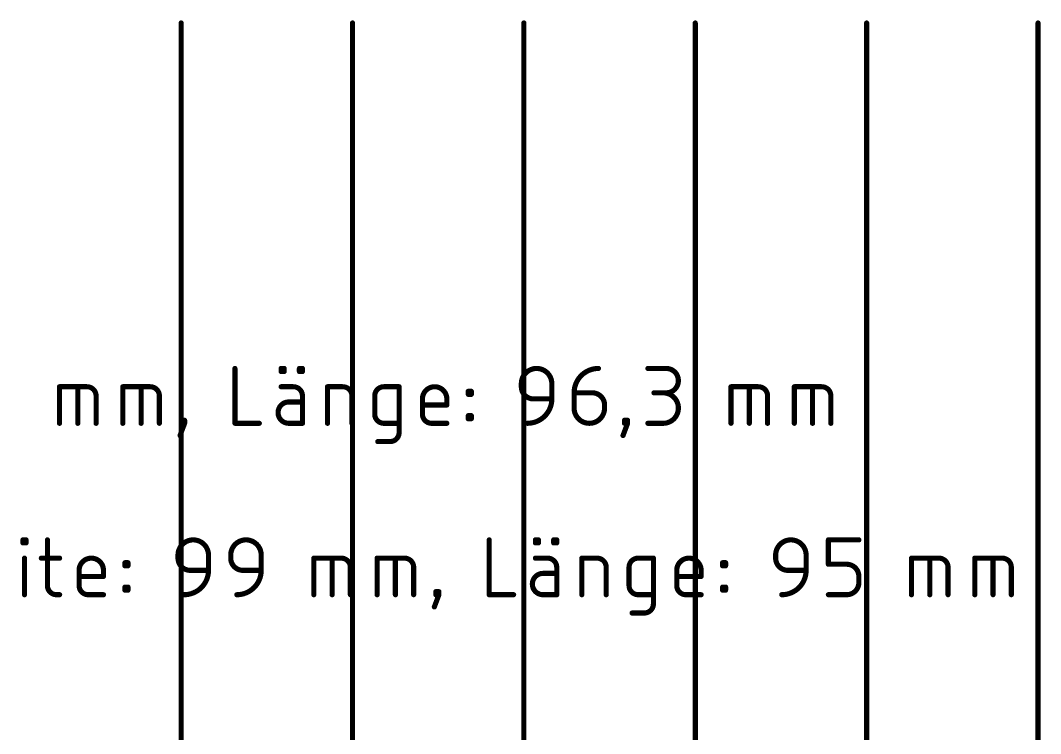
# Model space of a CAD drawing. Extents: x 0 to 95, y -1 to 127.
# Drawn here: x 28.26 to 58.5, y 105.96 to 127.1 of the extents above; entities that cross this region are included whole.
import ezdxf

# ---------------------------------------------------------------- set-up
doc = ezdxf.new("R2010")
doc.units = 0
doc.layers.add('21', color=253, linetype='CONTINUOUS')

msp = doc.modelspace()

# ---------------------------------------------------------------- linework, layer by layer
at = {"layer": '21', "const_width": 0.1524}
for points in [[(33.02, 127.02), (33.02, 85.11)], [(38.1, 127.02), (38.1, 85.11)], [(43.18, 127.02), (43.18, 85.11)], [(48.26, 127.02), (48.26, 85.11)], [(53.34, 127.02), (53.34, 85.11)], [(58.42, 127.02), (58.42, 85.11)], [(34.615, 116.7818), (34.615, 115.1562)], [(35.9837, 116.6915), (35.9837, 116.7818)], [(35.9837, 116.7818), (36.074, 116.7818)], [(36.074, 116.6915), (35.9837, 116.6915)], [(36.074, 116.7818), (36.074, 116.6915)], [(36.5255, 116.6915), (36.5255, 116.7818)], [(36.5255, 116.7818), (36.6158, 116.7818)], [(36.6158, 116.6915), (36.5255, 116.6915)], [(36.6158, 116.7818), (36.6158, 116.6915)], [(46.8564, 116.7818), (47.3983, 116.7818)], [(29.4155, 115.1562), (29.4155, 116.2399)], [(29.4155, 116.2399), (30.2283, 116.2399)], [(29.9573, 115.1562), (29.9573, 116.2399)], [(31.2912, 115.1562), (31.2912, 116.2399)], [(31.2912, 116.2399), (32.104, 116.2399)], [(31.8331, 115.1562), (31.8331, 116.2399)], [(36.3449, 116.2399), (35.9837, 116.2399)], [(37.3596, 115.1562), (37.3596, 116.2399)], [(37.3596, 116.2399), (37.8111, 116.2399)], [(39.03, 116.2399), (39.4816, 116.2399)], [(39.4816, 116.2399), (39.4816, 114.8853)], [(41.5314, 116.0142), (41.5314, 116.1045)], [(41.5314, 116.1045), (41.6217, 116.1045)], [(41.6217, 116.1045), (41.6217, 116.0142)], [(43.1049, 116.2399), (43.1049, 116.3302)], [(44.008, 116.3302), (44.008, 115.8787)], [(44.6681, 116.0593), (45.2099, 116.0593)], [(44.6681, 115.6078), (44.6681, 116.0593)], [(47.3983, 116.0593), (47.037, 116.0593)], [(49.3192, 115.1562), (49.3192, 116.2399)], [(49.3192, 116.2399), (50.132, 116.2399)], [(49.8611, 115.1562), (49.8611, 116.2399)], [(51.195, 115.1562), (51.195, 116.2399)], [(51.195, 116.2399), (52.0078, 116.2399)], [(51.7368, 115.1562), (51.7368, 116.2399)], [(30.4992, 115.969), (30.4992, 115.1562)], [(32.3749, 115.969), (32.3749, 115.1562)], [(36.6158, 115.7884), (36.2094, 115.7884)], [(36.6158, 115.1562), (36.6158, 115.969)], [(38.0821, 115.969), (38.0821, 115.1562)], [(38.7591, 115.4271), (38.7591, 115.969)], [(40.1732, 115.4271), (40.1732, 115.8787)], [(40.8957, 115.8787), (40.8957, 115.6981)], [(41.6217, 116.0142), (41.5314, 116.0142)], [(44.008, 115.8787), (43.4662, 115.8787)], [(50.4029, 115.969), (50.4029, 115.1562)], [(52.2787, 115.969), (52.2787, 115.1562)], [(40.8957, 115.6981), (40.1732, 115.6981)], [(45.5712, 115.6981), (45.5712, 115.6078)], [(33.1234, 115.1562), (32.9879, 114.795)], [(33.0331, 115.1562), (33.0331, 115.2465)], [(33.0331, 115.2465), (33.1234, 115.2465)], [(33.1234, 115.1562), (33.0331, 115.1562)], [(33.1234, 115.2465), (33.1234, 115.1562)], [(34.615, 115.1562), (35.3374, 115.1562)], [(36.2094, 115.1562), (36.6158, 115.1562)], [(39.4816, 115.1562), (39.03, 115.1562)], [(40.8957, 115.1562), (40.4441, 115.1562)], [(41.5314, 115.2917), (41.5314, 115.382)], [(41.5314, 115.382), (41.6217, 115.382)], [(41.6217, 115.2917), (41.5314, 115.2917)], [(41.6217, 115.382), (41.6217, 115.2917)], [(46.2536, 115.1562), (46.1181, 114.795)], [(46.1633, 115.1562), (46.1633, 115.2465)], [(46.1633, 115.2465), (46.2536, 115.2465)], [(46.2536, 115.1562), (46.1633, 115.1562)], [(46.2536, 115.2465), (46.2536, 115.1562)], [(46.8564, 115.1562), (47.308, 115.1562)], [(39.2106, 114.6143), (38.8494, 114.6143)], [(28.3319, 111.6115), (28.3319, 111.7018)], [(28.3319, 111.7018), (28.4222, 111.7018)], [(28.4222, 111.6115), (28.3319, 111.6115)], [(28.4222, 111.7018), (28.4222, 111.6115)], [(29.0567, 111.7018), (29.0567, 110.3471)], [(42.1529, 111.7018), (42.1529, 110.0762)], [(43.5216, 111.6115), (43.5216, 111.7018)], [(43.5216, 111.7018), (43.6119, 111.7018)], [(43.6119, 111.6115), (43.5216, 111.6115)], [(43.6119, 111.7018), (43.6119, 111.6115)], [(44.0635, 111.6115), (44.0635, 111.7018)], [(44.0635, 111.7018), (44.1538, 111.7018)], [(44.1538, 111.6115), (44.0635, 111.6115)], [(44.1538, 111.7018), (44.1538, 111.6115)], [(52.206, 110.9793), (52.206, 111.7018)], [(52.206, 111.7018), (53.1091, 111.7018)], [(32.9275, 111.1599), (32.9275, 111.2502)], [(33.8306, 111.2502), (33.8306, 110.7987)], [(34.4906, 111.1599), (34.4906, 111.2502)], [(35.3938, 111.2502), (35.3938, 110.7987)], [(50.6429, 111.1599), (50.6429, 111.2502)], [(51.546, 111.2502), (51.546, 110.7987)], [(28.3771, 110.0762), (28.3771, 111.1599)], [(28.8761, 111.1599), (29.418, 111.1599)], [(31.354, 110.9342), (31.354, 111.0245)], [(31.354, 111.0245), (31.4443, 111.0245)], [(31.4443, 110.9342), (31.354, 110.9342)], [(31.4443, 111.0245), (31.4443, 110.9342)], [(36.9534, 110.0762), (36.9534, 111.1599)], [(36.9534, 111.1599), (37.7662, 111.1599)], [(37.4953, 110.0762), (37.4953, 111.1599)], [(38.8292, 110.0762), (38.8292, 111.1599)], [(38.8292, 111.1599), (39.642, 111.1599)], [(39.371, 110.0762), (39.371, 111.1599)], [(43.8829, 111.1599), (43.5216, 111.1599)], [(44.8976, 110.0762), (44.8976, 111.1599)], [(44.8976, 111.1599), (45.3491, 111.1599)], [(46.568, 111.1599), (47.0195, 111.1599)], [(47.0195, 111.1599), (47.0195, 109.8053)], [(49.0693, 110.9342), (49.0693, 111.0245)], [(49.0693, 111.0245), (49.1597, 111.0245)], [(49.1597, 110.9342), (49.0693, 110.9342)], [(49.1597, 111.0245), (49.1597, 110.9342)], [(52.7479, 110.9793), (52.206, 110.9793)], [(54.6688, 110.0762), (54.6688, 111.1599)], [(54.6688, 111.1599), (55.4816, 111.1599)], [(55.2107, 110.0762), (55.2107, 111.1599)], [(56.5446, 110.0762), (56.5446, 111.1599)], [(56.5446, 111.1599), (57.3574, 111.1599)], [(57.0864, 110.0762), (57.0864, 111.1599)], [(29.9958, 110.3471), (29.9958, 110.7987)], [(30.7183, 110.6181), (29.9958, 110.6181)], [(30.7183, 110.7987), (30.7183, 110.6181)], [(33.8306, 110.7987), (33.2888, 110.7987)], [(35.3938, 110.7987), (34.8519, 110.7987)], [(38.0372, 110.889), (38.0372, 110.0762)], [(39.9129, 110.889), (39.9129, 110.0762)], [(44.1538, 110.7084), (43.7474, 110.7084)], [(44.1538, 110.0762), (44.1538, 110.889)], [(45.62, 110.889), (45.62, 110.0762)], [(46.297, 110.3471), (46.297, 110.889)], [(47.7112, 110.3471), (47.7112, 110.7987)], [(48.4337, 110.6181), (47.7112, 110.6181)], [(48.4337, 110.7987), (48.4337, 110.6181)], [(51.546, 110.7987), (51.0041, 110.7987)], [(53.1091, 110.4374), (53.1091, 110.6181)], [(55.7525, 110.889), (55.7525, 110.0762)], [(57.6283, 110.889), (57.6283, 110.0762)], [(31.354, 110.2117), (31.354, 110.302)], [(31.354, 110.302), (31.4443, 110.302)], [(31.4443, 110.302), (31.4443, 110.2117)], [(49.0693, 110.2117), (49.0693, 110.302)], [(49.0693, 110.302), (49.1597, 110.302)], [(49.1597, 110.302), (49.1597, 110.2117)], [(29.3277, 110.0762), (29.418, 110.0762)], [(30.7183, 110.0762), (30.2667, 110.0762)], [(31.4443, 110.2117), (31.354, 110.2117)], [(40.6614, 110.0762), (40.5259, 109.715)], [(40.571, 110.0762), (40.571, 110.1665)], [(40.571, 110.1665), (40.6614, 110.1665)], [(40.6614, 110.0762), (40.571, 110.0762)], [(40.6614, 110.1665), (40.6614, 110.0762)], [(42.1529, 110.0762), (42.8754, 110.0762)], [(43.7474, 110.0762), (44.1538, 110.0762)], [(47.0195, 110.0762), (46.568, 110.0762)], [(48.4337, 110.0762), (47.9821, 110.0762)], [(49.1597, 110.2117), (49.0693, 110.2117)], [(52.206, 110.0762), (52.7479, 110.0762)], [(46.7486, 109.5343), (46.3874, 109.5343)]]:
    msp.add_lwpolyline(points, dxfattribs=at)
at = {"layer": '21'}
for points, const_width in [([(33.0581, 127.02, 1), (32.9819, 127.02)], 0.0762), ([(38.1381, 127.02, 1), (38.0619, 127.02)], 0.0762), ([(43.2181, 127.02, 1), (43.1419, 127.02)], 0.0762), ([(48.2981, 127.02, 1), (48.2219, 127.02)], 0.0762), ([(53.3781, 127.02, 1), (53.3019, 127.02)], 0.0762), ([(58.4581, 127.02, 1), (58.3819, 127.02)], 0.0762), ([(34.6531, 116.7818, 1), (34.5769, 116.7818)], 0.0762), ([(36.0218, 116.7818, 1), (35.9456, 116.7818)], 0.0762), ([(35.9837, 116.8199, 1), (35.9837, 116.7437)], 0.0762), ([(35.9837, 116.7296, 1), (35.9837, 116.6534)], 0.0762), ([(35.9456, 116.6915, 1), (36.0218, 116.6915)], 0.0762), ([(36.1121, 116.7818, 1), (36.0359, 116.7818)], 0.0762), ([(36.0359, 116.6915, 1), (36.1121, 116.6915)], 0.0762), ([(36.074, 116.7437, 1), (36.074, 116.8199)], 0.0762), ([(36.074, 116.6534, 1), (36.074, 116.7296)], 0.0762), ([(36.5636, 116.7818, 1), (36.4874, 116.7818)], 0.0762), ([(36.5255, 116.8199, 1), (36.5255, 116.7437)], 0.0762), ([(36.5255, 116.7296, 1), (36.5255, 116.6534)], 0.0762), ([(36.4874, 116.6915, 1), (36.5636, 116.6915)], 0.0762), ([(36.6539, 116.7818, 1), (36.5777, 116.7818)], 0.0762), ([(36.5777, 116.6915, 1), (36.6539, 116.6915)], 0.0762), ([(36.6158, 116.7437, 1), (36.6158, 116.8199)], 0.0762), ([(36.6158, 116.6534, 1), (36.6158, 116.7296)], 0.0762), ([(44.008, 116.3302, 1), (43.1049, 116.3302)], 0.1524), ([(45.3905, 116.7818, 0.4142), (44.6681, 116.0593)], 0.1524), ([(45.3905, 116.7437, 1), (45.3905, 116.8199)], 0.0762), ([(46.8564, 116.8199, 1), (46.8564, 116.7437)], 0.0762), ([(47.3983, 116.0593, 1), (47.3983, 116.7818)], 0.1524), ([(47.3983, 116.8199, 1), (47.3983, 116.7437)], 0.0762), ([(47.3983, 116.7437, 1), (47.3983, 116.8199)], 0.0762), ([(29.4536, 116.2399, 1), (29.3774, 116.2399)], 0.0762), ([(29.4155, 116.278, 1), (29.4155, 116.2018)], 0.0762), ([(29.9954, 116.2399, 1), (29.9192, 116.2399)], 0.0762), ([(30.4992, 115.969, 0.4142), (30.2283, 116.2399)], 0.1524), ([(30.2283, 116.278, 1), (30.2283, 116.2018)], 0.0762), ([(30.2283, 116.2018, 1), (30.2283, 116.278)], 0.0762), ([(31.3293, 116.2399, 1), (31.2531, 116.2399)], 0.0762), ([(31.2912, 116.278, 1), (31.2912, 116.2018)], 0.0762), ([(31.8712, 116.2399, 1), (31.795, 116.2399)], 0.0762), ([(32.3749, 115.969, 0.4142), (32.104, 116.2399)], 0.1524), ([(32.104, 116.278, 1), (32.104, 116.2018)], 0.0762), ([(32.104, 116.2018, 1), (32.104, 116.278)], 0.0762), ([(35.9837, 116.278, 1), (35.9837, 116.2018)], 0.0762), ([(36.6158, 115.969, 0.4142), (36.3449, 116.2399)], 0.1524), ([(36.3449, 116.278, 1), (36.3449, 116.2018)], 0.0762), ([(36.3449, 116.2018, 1), (36.3449, 116.278)], 0.0762), ([(37.3977, 116.2399, 1), (37.3215, 116.2399)], 0.0762), ([(37.3596, 116.278, 1), (37.3596, 116.2018)], 0.0762), ([(38.0821, 115.969, 0.4142), (37.8111, 116.2399)], 0.1524), ([(37.8111, 116.278, 1), (37.8111, 116.2018)], 0.0762), ([(37.8111, 116.2018, 1), (37.8111, 116.278)], 0.0762), ([(39.03, 116.2399, 0.4142), (38.7591, 115.969)], 0.1524), ([(39.03, 116.278, 1), (39.03, 116.2018)], 0.0762), ([(39.03, 116.2018, 1), (39.03, 116.278)], 0.0762), ([(39.5197, 116.2399, 1), (39.4435, 116.2399)], 0.0762), ([(39.4816, 116.2018, 1), (39.4816, 116.278)], 0.0762), ([(40.8957, 115.8787, 1), (40.1732, 115.8787)], 0.1524), ([(41.5695, 116.1045, 1), (41.4933, 116.1045)], 0.0762), ([(41.5314, 116.1426, 1), (41.5314, 116.0664)], 0.0762), ([(41.6598, 116.1045, 1), (41.5836, 116.1045)], 0.0762), ([(41.6217, 116.0664, 1), (41.6217, 116.1426)], 0.0762), ([(43.143, 116.3302, 1), (43.0668, 116.3302)], 0.0762), ([(43.0668, 116.3302, 1), (43.143, 116.3302)], 0.0762), ([(43.1049, 116.2399, 0.4142), (43.4662, 115.8787)], 0.1524), ([(43.143, 116.2399, 1), (43.0668, 116.2399)], 0.0762), ([(43.0668, 116.2399, 1), (43.143, 116.2399)], 0.0762), ([(44.0461, 116.3302, 1), (43.9699, 116.3302)], 0.0762), ([(43.9699, 116.3302, 1), (44.0461, 116.3302)], 0.0762), ([(44.6681, 116.0974, 1), (44.6681, 116.0212)], 0.0762), ([(44.7062, 116.0593, 1), (44.63, 116.0593)], 0.0762), ([(45.5712, 115.6981, 0.4142), (45.2099, 116.0593)], 0.1524), ([(45.2099, 116.0974, 1), (45.2099, 116.0212)], 0.0762), ([(45.2099, 116.0212, 1), (45.2099, 116.0974)], 0.0762), ([(47.037, 116.0974, 1), (47.037, 116.0212)], 0.0762), ([(47.308, 115.1562, 1), (47.308, 116.0593)], 0.1524), ([(47.308, 116.0974, 1), (47.308, 116.0212)], 0.0762), ([(47.3983, 116.0974, 1), (47.3983, 116.0212)], 0.0762), ([(47.3983, 116.0212, 1), (47.3983, 116.0974)], 0.0762), ([(49.3573, 116.2399, 1), (49.2811, 116.2399)], 0.0762), ([(49.3192, 116.278, 1), (49.3192, 116.2018)], 0.0762), ([(49.8992, 116.2399, 1), (49.823, 116.2399)], 0.0762), ([(50.4029, 115.969, 0.4142), (50.132, 116.2399)], 0.1524), ([(50.132, 116.278, 1), (50.132, 116.2018)], 0.0762), ([(50.132, 116.2018, 1), (50.132, 116.278)], 0.0762), ([(51.2331, 116.2399, 1), (51.1569, 116.2399)], 0.0762), ([(51.195, 116.278, 1), (51.195, 116.2018)], 0.0762), ([(51.7749, 116.2399, 1), (51.6987, 116.2399)], 0.0762), ([(52.2787, 115.969, 0.4142), (52.0078, 116.2399)], 0.1524), ([(52.0078, 116.278, 1), (52.0078, 116.2018)], 0.0762), ([(52.0078, 116.2018, 1), (52.0078, 116.278)], 0.0762), ([(30.5373, 115.969, 1), (30.4611, 115.969)], 0.0762), ([(30.4611, 115.969, 1), (30.5373, 115.969)], 0.0762), ([(32.413, 115.969, 1), (32.3368, 115.969)], 0.0762), ([(32.3368, 115.969, 1), (32.413, 115.969)], 0.0762), ([(36.2094, 115.7884, 1), (36.2094, 115.1562)], 0.1524), ([(36.2094, 115.8265, 1), (36.2094, 115.7503)], 0.0762), ([(36.2094, 115.7503, 1), (36.2094, 115.8265)], 0.0762), ([(36.6539, 115.969, 1), (36.5777, 115.969)], 0.0762), ([(36.5777, 115.969, 1), (36.6539, 115.969)], 0.0762), ([(36.6158, 115.7503, 1), (36.6158, 115.8265)], 0.0762), ([(38.1202, 115.969, 1), (38.044, 115.969)], 0.0762), ([(38.044, 115.969, 1), (38.1202, 115.969)], 0.0762), ([(38.7972, 115.969, 1), (38.721, 115.969)], 0.0762), ([(38.721, 115.969, 1), (38.7972, 115.969)], 0.0762), ([(40.2113, 115.8787, 1), (40.1351, 115.8787)], 0.0762), ([(40.1351, 115.8787, 1), (40.2113, 115.8787)], 0.0762), ([(40.9338, 115.8787, 1), (40.8576, 115.8787)], 0.0762), ([(40.8576, 115.8787, 1), (40.9338, 115.8787)], 0.0762), ([(41.5314, 116.0523, 1), (41.5314, 115.9761)], 0.0762), ([(41.4933, 116.0142, 1), (41.5695, 116.0142)], 0.0762), ([(41.5836, 116.0142, 1), (41.6598, 116.0142)], 0.0762), ([(41.6217, 115.9761, 1), (41.6217, 116.0523)], 0.0762), ([(43.2856, 115.1562, 0.4142), (44.008, 115.8787)], 0.1524), ([(43.4662, 115.9168, 1), (43.4662, 115.8406)], 0.0762), ([(43.4662, 115.8406, 1), (43.4662, 115.9168)], 0.0762), ([(44.0461, 115.8787, 1), (43.9699, 115.8787)], 0.0762), ([(43.9699, 115.8787, 1), (44.0461, 115.8787)], 0.0762), ([(44.008, 115.8406, 1), (44.008, 115.9168)], 0.0762), ([(44.63, 116.0593, 1), (44.7062, 116.0593)], 0.0762), ([(50.441, 115.969, 1), (50.3648, 115.969)], 0.0762), ([(50.3648, 115.969, 1), (50.441, 115.969)], 0.0762), ([(52.3168, 115.969, 1), (52.2406, 115.969)], 0.0762), ([(52.2406, 115.969, 1), (52.3168, 115.969)], 0.0762), ([(40.1732, 115.7362, 1), (40.1732, 115.66)], 0.0762), ([(40.8576, 115.6981, 1), (40.9338, 115.6981)], 0.0762), ([(40.8957, 115.66, 1), (40.8957, 115.7362)], 0.0762), ([(44.668, 115.6078, 1), (45.5712, 115.6078)], 0.1524), ([(44.7061, 115.6078, 1), (44.6299, 115.6078)], 0.0762), ([(44.63, 115.6078, 1), (44.7062, 115.6078)], 0.0762), ([(45.6093, 115.6981, 1), (45.5331, 115.6981)], 0.0762), ([(45.5331, 115.6981, 1), (45.6093, 115.6981)], 0.0762), ([(45.6093, 115.6078, 1), (45.5331, 115.6078)], 0.0762), ([(45.5331, 115.6078, 1), (45.6093, 115.6078)], 0.0762), ([(33.0712, 115.2465, 1), (32.995, 115.2465)], 0.0762), ([(33.0331, 115.2846, 1), (33.0331, 115.2084)], 0.0762), ([(33.0331, 115.1943, 1), (33.0331, 115.1181)], 0.0762), ([(33.1615, 115.2465, 1), (33.0853, 115.2465)], 0.0762), ([(33.1591, 115.1428, 1), (33.0877, 115.1696)], 0.0762), ([(33.1234, 115.2084, 1), (33.1234, 115.2846)], 0.0762), ([(33.1234, 115.1181, 1), (33.1234, 115.1943)], 0.0762), ([(34.615, 115.1943, 1), (34.615, 115.1181)], 0.0762), ([(35.3374, 115.1181, 1), (35.3374, 115.1943)], 0.0762), ([(36.2094, 115.1943, 1), (36.2094, 115.1181)], 0.0762), ([(36.2094, 115.1181, 1), (36.2094, 115.1943)], 0.0762), ([(36.6158, 115.1181, 1), (36.6158, 115.1943)], 0.0762), ([(38.7591, 115.4271, 0.4142), (39.03, 115.1562)], 0.1524), ([(38.7972, 115.4271, 1), (38.721, 115.4271)], 0.0762), ([(38.721, 115.4271, 1), (38.7972, 115.4271)], 0.0762), ([(39.03, 115.1943, 1), (39.03, 115.1181)], 0.0762), ([(39.03, 115.1181, 1), (39.03, 115.1943)], 0.0762), ([(39.4816, 115.1181, 1), (39.4816, 115.1943)], 0.0762), ([(40.1732, 115.4271, 0.4142), (40.4441, 115.1562)], 0.1524), ([(40.2113, 115.4271, 1), (40.1351, 115.4271)], 0.0762), ([(40.1351, 115.4271, 1), (40.2113, 115.4271)], 0.0762), ([(40.4441, 115.1943, 1), (40.4441, 115.1181)], 0.0762), ([(40.4441, 115.1181, 1), (40.4441, 115.1943)], 0.0762), ([(40.8957, 115.1181, 1), (40.8957, 115.1943)], 0.0762), ([(41.5695, 115.382, 1), (41.4933, 115.382)], 0.0762), ([(41.5314, 115.4201, 1), (41.5314, 115.3439)], 0.0762), ([(41.5314, 115.3298, 1), (41.5314, 115.2536)], 0.0762), ([(41.4933, 115.2917, 1), (41.5695, 115.2917)], 0.0762), ([(41.6598, 115.382, 1), (41.5836, 115.382)], 0.0762), ([(41.5836, 115.2917, 1), (41.6598, 115.2917)], 0.0762), ([(41.6217, 115.3439, 1), (41.6217, 115.4201)], 0.0762), ([(41.6217, 115.2536, 1), (41.6217, 115.3298)], 0.0762), ([(43.2856, 115.1943, 1), (43.2856, 115.1181)], 0.0762), ([(46.2014, 115.2465, 1), (46.1252, 115.2465)], 0.0762), ([(46.1633, 115.2846, 1), (46.1633, 115.2084)], 0.0762), ([(46.1633, 115.1943, 1), (46.1633, 115.1181)], 0.0762), ([(46.2917, 115.2465, 1), (46.2155, 115.2465)], 0.0762), ([(46.2893, 115.1428, 1), (46.2179, 115.1696)], 0.0762), ([(46.2536, 115.2084, 1), (46.2536, 115.2846)], 0.0762), ([(46.2536, 115.1181, 1), (46.2536, 115.1943)], 0.0762), ([(46.8564, 115.1943, 1), (46.8564, 115.1181)], 0.0762), ([(47.308, 115.1943, 1), (47.308, 115.1181)], 0.0762), ([(47.308, 115.1181, 1), (47.308, 115.1943)], 0.0762), ([(29.3774, 115.1562, 1), (29.4536, 115.1562)], 0.0762), ([(29.9192, 115.1562, 1), (29.9954, 115.1562)], 0.0762), ([(30.4611, 115.1562, 1), (30.5373, 115.1562)], 0.0762), ([(31.2531, 115.1562, 1), (31.3293, 115.1562)], 0.0762), ([(31.795, 115.1562, 1), (31.8712, 115.1562)], 0.0762), ([(32.3368, 115.1562, 1), (32.413, 115.1562)], 0.0762), ([(32.995, 115.1562, 1), (33.0712, 115.1562)], 0.0762), ([(33.0853, 115.1562, 1), (33.1615, 115.1562)], 0.0762), ([(34.5769, 115.1562, 1), (34.6531, 115.1562)], 0.0762), ([(36.5777, 115.1562, 1), (36.6539, 115.1562)], 0.0762), ([(37.3215, 115.1562, 1), (37.3977, 115.1562)], 0.0762), ([(38.044, 115.1562, 1), (38.1202, 115.1562)], 0.0762), ([(39.2106, 114.6143, 0.4142), (39.4816, 114.8853)], 0.1524), ([(39.5197, 114.8853, 1), (39.4435, 114.8853)], 0.0762), ([(39.4435, 114.8853, 1), (39.5197, 114.8853)], 0.0762), ([(46.1252, 115.1562, 1), (46.2014, 115.1562)], 0.0762), ([(46.2155, 115.1562, 1), (46.2917, 115.1562)], 0.0762), ([(49.2811, 115.1562, 1), (49.3573, 115.1562)], 0.0762), ([(49.823, 115.1562, 1), (49.8992, 115.1562)], 0.0762), ([(50.3648, 115.1562, 1), (50.441, 115.1562)], 0.0762), ([(51.1569, 115.1562, 1), (51.2331, 115.1562)], 0.0762), ([(51.6987, 115.1562, 1), (51.7749, 115.1562)], 0.0762), ([(52.2406, 115.1562, 1), (52.3168, 115.1562)], 0.0762), ([(32.9523, 114.8083, 1), (33.0236, 114.7816)], 0.0762), ([(38.8494, 114.6524, 1), (38.8494, 114.5762)], 0.0762), ([(39.2106, 114.6524, 1), (39.2106, 114.5762)], 0.0762), ([(39.2106, 114.5762, 1), (39.2106, 114.6524)], 0.0762), ([(46.0825, 114.8083, 1), (46.1538, 114.7816)], 0.0762), ([(28.37, 111.7018, 1), (28.2938, 111.7018)], 0.0762), ([(28.3319, 111.7399, 1), (28.3319, 111.6637)], 0.0762), ([(28.3319, 111.6496, 1), (28.3319, 111.5734)], 0.0762), ([(28.2938, 111.6115, 1), (28.37, 111.6115)], 0.0762), ([(28.4603, 111.7018, 1), (28.3841, 111.7018)], 0.0762), ([(28.3841, 111.6115, 1), (28.4603, 111.6115)], 0.0762), ([(28.4222, 111.6637, 1), (28.4222, 111.7399)], 0.0762), ([(28.4222, 111.5734, 1), (28.4222, 111.6496)], 0.0762), ([(29.0948, 111.7018, 1), (29.0186, 111.7018)], 0.0762), ([(33.8306, 111.2502, 1), (32.9275, 111.2502)], 0.1524), ([(35.3937, 111.2502, 1), (34.4906, 111.2502)], 0.1524), ([(42.191, 111.7018, 1), (42.1148, 111.7018)], 0.0762), ([(43.5597, 111.7018, 1), (43.4835, 111.7018)], 0.0762), ([(43.5216, 111.7399, 1), (43.5216, 111.6637)], 0.0762), ([(43.5216, 111.6496, 1), (43.5216, 111.5734)], 0.0762), ([(43.4835, 111.6115, 1), (43.5597, 111.6115)], 0.0762), ([(43.65, 111.7018, 1), (43.5738, 111.7018)], 0.0762), ([(43.5738, 111.6115, 1), (43.65, 111.6115)], 0.0762), ([(43.6119, 111.6637, 1), (43.6119, 111.7399)], 0.0762), ([(43.6119, 111.5734, 1), (43.6119, 111.6496)], 0.0762), ([(44.1016, 111.7018, 1), (44.0254, 111.7018)], 0.0762), ([(44.0635, 111.7399, 1), (44.0635, 111.6637)], 0.0762), ([(44.0635, 111.6496, 1), (44.0635, 111.5734)], 0.0762), ([(44.0254, 111.6115, 1), (44.1016, 111.6115)], 0.0762), ([(44.1919, 111.7018, 1), (44.1157, 111.7018)], 0.0762), ([(44.1157, 111.6115, 1), (44.1919, 111.6115)], 0.0762), ([(44.1538, 111.6637, 1), (44.1538, 111.7399)], 0.0762), ([(44.1538, 111.5734, 1), (44.1538, 111.6496)], 0.0762), ([(51.546, 111.2502, 1), (50.6429, 111.2502)], 0.1524), ([(52.2441, 111.7018, 1), (52.1679, 111.7018)], 0.0762), ([(52.206, 111.7399, 1), (52.206, 111.6637)], 0.0762), ([(53.1091, 111.6637, 1), (53.1091, 111.7399)], 0.0762), ([(32.9656, 111.2502, 1), (32.8894, 111.2502)], 0.0762), ([(32.8894, 111.2502, 1), (32.9656, 111.2502)], 0.0762), ([(33.8687, 111.2502, 1), (33.7925, 111.2502)], 0.0762), ([(33.7925, 111.2502, 1), (33.8687, 111.2502)], 0.0762), ([(34.5287, 111.2502, 1), (34.4525, 111.2502)], 0.0762), ([(34.4525, 111.2502, 1), (34.5287, 111.2502)], 0.0762), ([(35.3556, 111.2502, 1), (35.4318, 111.2502)], 0.0762), ([(35.4319, 111.2502, 1), (35.3557, 111.2502)], 0.0762), ([(50.681, 111.2502, 1), (50.6048, 111.2502)], 0.0762), ([(50.6048, 111.2502, 1), (50.681, 111.2502)], 0.0762), ([(51.5841, 111.2502, 1), (51.5079, 111.2502)], 0.0762), ([(51.5079, 111.2502, 1), (51.5841, 111.2502)], 0.0762), ([(28.4152, 111.1599, 1), (28.339, 111.1599)], 0.0762), ([(28.8761, 111.198, 1), (28.8761, 111.1218)], 0.0762), ([(29.418, 111.1218, 1), (29.418, 111.198)], 0.0762), ([(30.7183, 110.7987, 1), (29.9958, 110.7987)], 0.1524), ([(31.3921, 111.0245, 1), (31.3159, 111.0245)], 0.0762), ([(31.354, 111.0626, 1), (31.354, 110.9864)], 0.0762), ([(31.354, 110.9723, 1), (31.354, 110.8961)], 0.0762), ([(31.4824, 111.0245, 1), (31.4062, 111.0245)], 0.0762), ([(31.4443, 110.9864, 1), (31.4443, 111.0626)], 0.0762), ([(31.4443, 110.8961, 1), (31.4443, 110.9723)], 0.0762), ([(32.9275, 111.1599, 0.4142), (33.2888, 110.7987)], 0.1524), ([(32.9656, 111.1599, 1), (32.8894, 111.1599)], 0.0762), ([(32.8894, 111.1599, 1), (32.9656, 111.1599)], 0.0762), ([(34.4906, 111.1599, 0.4142), (34.8519, 110.7987)], 0.1524), ([(34.5287, 111.1599, 1), (34.4525, 111.1599)], 0.0762), ([(34.4525, 111.1599, 1), (34.5287, 111.1599)], 0.0762), ([(36.9915, 111.1599, 1), (36.9153, 111.1599)], 0.0762), ([(36.9534, 111.198, 1), (36.9534, 111.1218)], 0.0762), ([(37.5334, 111.1599, 1), (37.4572, 111.1599)], 0.0762), ([(38.0372, 110.889, 0.4142), (37.7662, 111.1599)], 0.1524), ([(37.7662, 111.198, 1), (37.7662, 111.1218)], 0.0762), ([(37.7662, 111.1218, 1), (37.7662, 111.198)], 0.0762), ([(38.8673, 111.1599, 1), (38.7911, 111.1599)], 0.0762), ([(38.8292, 111.198, 1), (38.8292, 111.1218)], 0.0762), ([(39.4091, 111.1599, 1), (39.3329, 111.1599)], 0.0762), ([(39.9129, 110.889, 0.4142), (39.642, 111.1599)], 0.1524), ([(39.642, 111.198, 1), (39.642, 111.1218)], 0.0762), ([(39.642, 111.1218, 1), (39.642, 111.198)], 0.0762), ([(43.5216, 111.198, 1), (43.5216, 111.1218)], 0.0762), ([(44.1538, 110.889, 0.4142), (43.8829, 111.1599)], 0.1524), ([(43.8829, 111.198, 1), (43.8829, 111.1218)], 0.0762), ([(43.8829, 111.1218, 1), (43.8829, 111.198)], 0.0762), ([(44.9357, 111.1599, 1), (44.8595, 111.1599)], 0.0762), ([(44.8976, 111.198, 1), (44.8976, 111.1218)], 0.0762), ([(45.62, 110.889, 0.4142), (45.3491, 111.1599)], 0.1524), ([(45.3491, 111.198, 1), (45.3491, 111.1218)], 0.0762), ([(45.3491, 111.1218, 1), (45.3491, 111.198)], 0.0762), ([(46.568, 111.1599, 0.4142), (46.297, 110.889)], 0.1524), ([(46.568, 111.198, 1), (46.568, 111.1218)], 0.0762), ([(46.568, 111.1218, 1), (46.568, 111.198)], 0.0762), ([(47.0576, 111.1599, 1), (46.9814, 111.1599)], 0.0762), ([(47.0195, 111.1218, 1), (47.0195, 111.198)], 0.0762), ([(48.4337, 110.7987, 1), (47.7112, 110.7987)], 0.1524), ([(49.1074, 111.0245, 1), (49.0312, 111.0245)], 0.0762), ([(49.0693, 111.0626, 1), (49.0693, 110.9864)], 0.0762), ([(49.0693, 110.9723, 1), (49.0693, 110.8961)], 0.0762), ([(49.1978, 111.0245, 1), (49.1216, 111.0245)], 0.0762), ([(49.1597, 110.9864, 1), (49.1597, 111.0626)], 0.0762), ([(49.1597, 110.8961, 1), (49.1597, 110.9723)], 0.0762), ([(50.6429, 111.1599, 0.4142), (51.0041, 110.7987)], 0.1524), ([(50.681, 111.1599, 1), (50.6048, 111.1599)], 0.0762), ([(50.6048, 111.1599, 1), (50.681, 111.1599)], 0.0762), ([(52.206, 111.0174, 1), (52.206, 110.9412)], 0.0762), ([(52.1679, 110.9793, 1), (52.2441, 110.9793)], 0.0762), ([(53.1091, 110.6181, 0.4142), (52.7479, 110.9793)], 0.1524), ([(52.7479, 111.0174, 1), (52.7479, 110.9412)], 0.0762), ([(52.7479, 110.9412, 1), (52.7479, 111.0174)], 0.0762), ([(54.7069, 111.1599, 1), (54.6307, 111.1599)], 0.0762), ([(54.6688, 111.198, 1), (54.6688, 111.1218)], 0.0762), ([(55.2488, 111.1599, 1), (55.1726, 111.1599)], 0.0762), ([(55.7525, 110.889, 0.4142), (55.4816, 111.1599)], 0.1524), ([(55.4816, 111.198, 1), (55.4816, 111.1218)], 0.0762), ([(55.4816, 111.1218, 1), (55.4816, 111.198)], 0.0762), ([(56.5827, 111.1599, 1), (56.5065, 111.1599)], 0.0762), ([(56.5446, 111.198, 1), (56.5446, 111.1218)], 0.0762), ([(57.1245, 111.1599, 1), (57.0483, 111.1599)], 0.0762), ([(57.6283, 110.889, 0.4142), (57.3574, 111.1599)], 0.1524), ([(57.3574, 111.198, 1), (57.3574, 111.1218)], 0.0762), ([(57.3574, 111.1218, 1), (57.3574, 111.198)], 0.0762), ([(30.0339, 110.7987, 1), (29.9577, 110.7987)], 0.0762), ([(29.9577, 110.7987, 1), (30.0339, 110.7987)], 0.0762), ([(29.9958, 110.6562, 1), (29.9958, 110.58)], 0.0762), ([(30.7564, 110.7987, 1), (30.6802, 110.7987)], 0.0762), ([(30.6802, 110.7987, 1), (30.7564, 110.7987)], 0.0762), ([(30.7183, 110.58, 1), (30.7183, 110.6562)], 0.0762), ([(31.3159, 110.9342, 1), (31.3921, 110.9342)], 0.0762), ([(31.4062, 110.9342, 1), (31.4824, 110.9342)], 0.0762), ([(33.1081, 110.0762, 0.4142), (33.8306, 110.7987)], 0.1524), ([(33.2888, 110.8368, 1), (33.2888, 110.7606)], 0.0762), ([(33.2888, 110.7606, 1), (33.2888, 110.8368)], 0.0762), ([(33.8687, 110.7987, 1), (33.7925, 110.7987)], 0.0762), ([(33.7925, 110.7987, 1), (33.8687, 110.7987)], 0.0762), ([(33.8306, 110.7606, 1), (33.8306, 110.8368)], 0.0762), ([(34.6713, 110.0762, 0.4142), (35.3938, 110.7987)], 0.1524), ([(34.8519, 110.8368, 1), (34.8519, 110.7606)], 0.0762), ([(34.8519, 110.7606, 1), (34.8519, 110.8368)], 0.0762), ([(35.4319, 110.7987, 1), (35.3557, 110.7987)], 0.0762), ([(35.3557, 110.7987, 1), (35.4319, 110.7987)], 0.0762), ([(35.3938, 110.7606, 1), (35.3938, 110.8368)], 0.0762), ([(38.0753, 110.889, 1), (37.9991, 110.889)], 0.0762), ([(37.9991, 110.889, 1), (38.0753, 110.889)], 0.0762), ([(39.951, 110.889, 1), (39.8748, 110.889)], 0.0762), ([(39.8748, 110.889, 1), (39.951, 110.889)], 0.0762), ([(43.7474, 110.7084, 1), (43.7474, 110.0762)], 0.1524), ([(43.7474, 110.7465, 1), (43.7474, 110.6703)], 0.0762), ([(43.7474, 110.6703, 1), (43.7474, 110.7465)], 0.0762), ([(44.1919, 110.889, 1), (44.1157, 110.889)], 0.0762), ([(44.1157, 110.889, 1), (44.1919, 110.889)], 0.0762), ([(44.1538, 110.6703, 1), (44.1538, 110.7465)], 0.0762), ([(45.6581, 110.889, 1), (45.5819, 110.889)], 0.0762), ([(45.5819, 110.889, 1), (45.6581, 110.889)], 0.0762), ([(46.3351, 110.889, 1), (46.2589, 110.889)], 0.0762), ([(46.2589, 110.889, 1), (46.3351, 110.889)], 0.0762), ([(47.7493, 110.7987, 1), (47.6731, 110.7987)], 0.0762), ([(47.6731, 110.7987, 1), (47.7493, 110.7987)], 0.0762), ([(47.7112, 110.6562, 1), (47.7112, 110.58)], 0.0762), ([(48.4718, 110.7987, 1), (48.3956, 110.7987)], 0.0762), ([(48.3956, 110.7987, 1), (48.4718, 110.7987)], 0.0762), ([(48.4337, 110.58, 1), (48.4337, 110.6562)], 0.0762), ([(49.0312, 110.9342, 1), (49.1074, 110.9342)], 0.0762), ([(49.1216, 110.9342, 1), (49.1978, 110.9342)], 0.0762), ([(50.8235, 110.0762, 0.4142), (51.546, 110.7987)], 0.1524), ([(51.0041, 110.8368, 1), (51.0041, 110.7606)], 0.0762), ([(51.0041, 110.7606, 1), (51.0041, 110.8368)], 0.0762), ([(51.5841, 110.7987, 1), (51.5079, 110.7987)], 0.0762), ([(51.5079, 110.7987, 1), (51.5841, 110.7987)], 0.0762), ([(51.546, 110.7606, 1), (51.546, 110.8368)], 0.0762), ([(53.1472, 110.6181, 1), (53.071, 110.6181)], 0.0762), ([(55.7906, 110.889, 1), (55.7144, 110.889)], 0.0762), ([(55.7144, 110.889, 1), (55.7906, 110.889)], 0.0762), ([(57.6664, 110.889, 1), (57.5902, 110.889)], 0.0762), ([(57.5902, 110.889, 1), (57.6664, 110.889)], 0.0762), ([(29.0567, 110.3471, 0.4142), (29.3277, 110.0762)], 0.1524), ([(29.0948, 110.3471, 1), (29.0186, 110.3471)], 0.0762), ([(29.0186, 110.3471, 1), (29.0948, 110.3471)], 0.0762), ([(29.9958, 110.3471, 0.4142), (30.2667, 110.0762)], 0.1524), ([(30.0339, 110.3471, 1), (29.9577, 110.3471)], 0.0762), ([(29.9577, 110.3471, 1), (30.0339, 110.3471)], 0.0762), ([(30.6802, 110.6181, 1), (30.7564, 110.6181)], 0.0762), ([(31.3921, 110.302, 1), (31.3159, 110.302)], 0.0762), ([(31.354, 110.3401, 1), (31.354, 110.2639)], 0.0762), ([(31.4824, 110.302, 1), (31.4062, 110.302)], 0.0762), ([(31.4443, 110.2639, 1), (31.4443, 110.3401)], 0.0762), ([(46.297, 110.3471, 0.4142), (46.568, 110.0762)], 0.1524), ([(46.3351, 110.3471, 1), (46.2589, 110.3471)], 0.0762), ([(46.2589, 110.3471, 1), (46.3351, 110.3471)], 0.0762), ([(47.7112, 110.3471, 0.4142), (47.9821, 110.0762)], 0.1524), ([(47.7493, 110.3471, 1), (47.6731, 110.3471)], 0.0762), ([(47.6731, 110.3471, 1), (47.7493, 110.3471)], 0.0762), ([(48.3956, 110.6181, 1), (48.4718, 110.6181)], 0.0762), ([(49.1074, 110.302, 1), (49.0312, 110.302)], 0.0762), ([(49.0693, 110.3401, 1), (49.0693, 110.2639)], 0.0762), ([(49.1978, 110.302, 1), (49.1216, 110.302)], 0.0762), ([(49.1597, 110.2639, 1), (49.1597, 110.3401)], 0.0762), ([(52.7479, 110.0762, 0.4142), (53.1091, 110.4374)], 0.1524), ([(53.071, 110.6181, 1), (53.1472, 110.6181)], 0.0762), ([(53.1472, 110.4374, 1), (53.071, 110.4374)], 0.0762), ([(53.071, 110.4374, 1), (53.1472, 110.4374)], 0.0762), ([(28.339, 110.0762, 1), (28.4152, 110.0762)], 0.0762), ([(29.3277, 110.1143, 1), (29.3277, 110.0381)], 0.0762), ([(29.3277, 110.0381, 1), (29.3277, 110.1143)], 0.0762), ([(29.418, 110.0381, 1), (29.418, 110.1143)], 0.0762), ([(30.2667, 110.1143, 1), (30.2667, 110.0381)], 0.0762), ([(30.2667, 110.0381, 1), (30.2667, 110.1143)], 0.0762), ([(30.7183, 110.0381, 1), (30.7183, 110.1143)], 0.0762), ([(31.354, 110.2498, 1), (31.354, 110.1736)], 0.0762), ([(31.3159, 110.2117, 1), (31.3921, 110.2117)], 0.0762), ([(31.4062, 110.2117, 1), (31.4824, 110.2117)], 0.0762), ([(31.4443, 110.1736, 1), (31.4443, 110.2498)], 0.0762), ([(33.1081, 110.1143, 1), (33.1081, 110.0381)], 0.0762), ([(34.6713, 110.1143, 1), (34.6713, 110.0381)], 0.0762), ([(36.9153, 110.0762, 1), (36.9915, 110.0762)], 0.0762), ([(37.4572, 110.0762, 1), (37.5334, 110.0762)], 0.0762), ([(37.9991, 110.0762, 1), (38.0753, 110.0762)], 0.0762), ([(38.7911, 110.0762, 1), (38.8673, 110.0762)], 0.0762), ([(39.3329, 110.0762, 1), (39.4091, 110.0762)], 0.0762), ([(39.8748, 110.0762, 1), (39.951, 110.0762)], 0.0762), ([(40.6091, 110.1665, 1), (40.5329, 110.1665)], 0.0762), ([(40.571, 110.2046, 1), (40.571, 110.1284)], 0.0762), ([(40.571, 110.1143, 1), (40.571, 110.0381)], 0.0762), ([(40.5329, 110.0762, 1), (40.6091, 110.0762)], 0.0762), ([(40.6995, 110.1665, 1), (40.6233, 110.1665)], 0.0762), ([(40.6233, 110.0762, 1), (40.6995, 110.0762)], 0.0762), ([(40.697, 110.0628, 1), (40.6257, 110.0896)], 0.0762), ([(40.6614, 110.1284, 1), (40.6614, 110.2046)], 0.0762), ([(40.6614, 110.0381, 1), (40.6614, 110.1143)], 0.0762), ([(42.1529, 110.1143, 1), (42.1529, 110.0381)], 0.0762), ([(42.1148, 110.0762, 1), (42.191, 110.0762)], 0.0762), ([(42.8754, 110.0381, 1), (42.8754, 110.1143)], 0.0762), ([(43.7474, 110.1143, 1), (43.7474, 110.0381)], 0.0762), ([(43.7474, 110.0381, 1), (43.7474, 110.1143)], 0.0762), ([(44.1157, 110.0762, 1), (44.1919, 110.0762)], 0.0762), ([(44.1538, 110.0381, 1), (44.1538, 110.1143)], 0.0762), ([(44.8595, 110.0762, 1), (44.9357, 110.0762)], 0.0762), ([(45.5819, 110.0762, 1), (45.6581, 110.0762)], 0.0762), ([(46.568, 110.1143, 1), (46.568, 110.0381)], 0.0762), ([(46.568, 110.0381, 1), (46.568, 110.1143)], 0.0762), ([(47.0195, 110.0381, 1), (47.0195, 110.1143)], 0.0762), ([(47.9821, 110.1143, 1), (47.9821, 110.0381)], 0.0762), ([(47.9821, 110.0381, 1), (47.9821, 110.1143)], 0.0762), ([(48.4337, 110.0381, 1), (48.4337, 110.1143)], 0.0762), ([(49.0693, 110.2498, 1), (49.0693, 110.1736)], 0.0762), ([(49.0312, 110.2117, 1), (49.1074, 110.2117)], 0.0762), ([(49.1216, 110.2117, 1), (49.1978, 110.2117)], 0.0762), ([(49.1597, 110.1736, 1), (49.1597, 110.2498)], 0.0762), ([(50.8235, 110.1143, 1), (50.8235, 110.0381)], 0.0762), ([(52.206, 110.1143, 1), (52.206, 110.0381)], 0.0762), ([(52.7479, 110.1143, 1), (52.7479, 110.0381)], 0.0762), ([(52.7479, 110.0381, 1), (52.7479, 110.1143)], 0.0762), ([(54.6307, 110.0762, 1), (54.7069, 110.0762)], 0.0762), ([(55.1726, 110.0762, 1), (55.2488, 110.0762)], 0.0762), ([(55.7144, 110.0762, 1), (55.7906, 110.0762)], 0.0762), ([(56.5065, 110.0762, 1), (56.5827, 110.0762)], 0.0762), ([(57.0483, 110.0762, 1), (57.1245, 110.0762)], 0.0762), ([(57.5902, 110.0762, 1), (57.6664, 110.0762)], 0.0762), ([(46.7486, 109.5343, 0.4142), (47.0195, 109.8053)], 0.1524), ([(47.0576, 109.8053, 1), (46.9814, 109.8053)], 0.0762), ([(46.9814, 109.8053, 1), (47.0576, 109.8053)], 0.0762), ([(40.4902, 109.7283, 1), (40.5616, 109.7016)], 0.0762), ([(46.3874, 109.5724, 1), (46.3874, 109.4962)], 0.0762), ([(46.7486, 109.5724, 1), (46.7486, 109.4962)], 0.0762), ([(46.7486, 109.4962, 1), (46.7486, 109.5724)], 0.0762)]:
    msp.add_lwpolyline(points, format="xyb", dxfattribs=dict(at, const_width=const_width))

doc.saveas('drawing.dxf')
